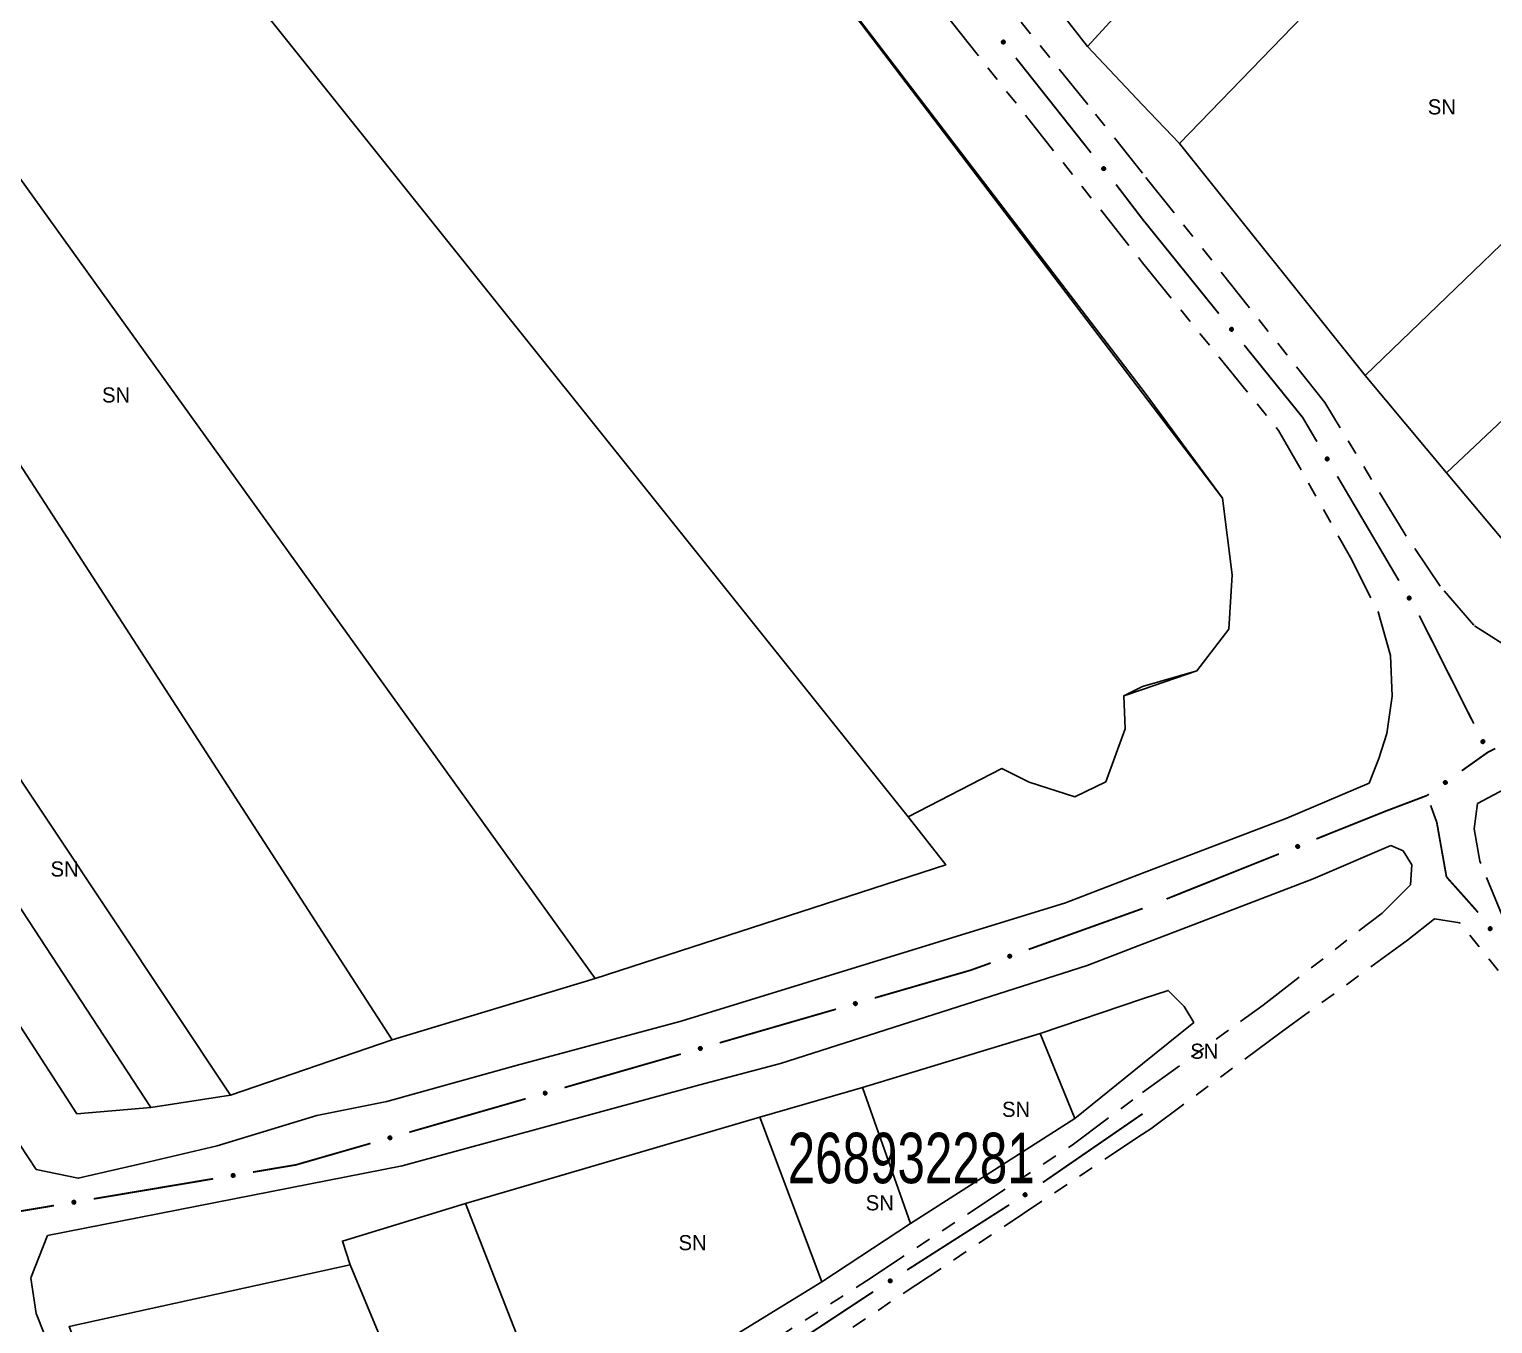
# Model space of a CAD drawing. Extents: x 207981 to 210201, y 4876477 to 4878908.
# Drawn here: x 209164.6 to 209309.6, y 4877420 to 4877548.3 of the extents above; entities that cross this region are included whole.
import ezdxf
from ezdxf.enums import TextEntityAlignment as Align

# ---------------------------------------------------------------- set-up
doc = ezdxf.new("R2010")
doc.units = 0
doc.header["$LTSCALE"] = 1.5
doc.header["$MEASUREMENT"] = 0
doc.linetypes.add('TRACO_11', pattern=[8, 3, -1, 3, -1])
doc.linetypes.add('TRACO_25', pattern=[8, 3, -1, 1, -1, 1, -1])
for name, color, linetype in [('CD_MALHA_LOTES', 7, 'CONTINUOUS'), ('CD_TXT_QUADRA', 255, 'CONTINUOUS'), ('RU-QUADRA', 210, 'CONTINUOUS'), ('SV-EIXO-ROD-ESTR', 7, 'CONTINUOUS'), ('SV-EIXO-RUA-N-PAV', 6, 'CONTINUOUS'), ('SV-EST-MUNIC-PAV', 20, 'CONTINUOUS'), ('SV-RUA-NAO-PAV', 7, 'CONTINUOUS'), ('SV-RUA-PAVIM', 7, 'CONTINUOUS'), ('Th_NmrPort', 1, 'CONTINUOUS')]:
    doc.layers.add(name, color=color, linetype=linetype)
doc.styles.add('ARIAL', font='ARIAL.SHX')

msp = doc.modelspace()

# ---------------------------------------------------------------- linework, layer by layer
at = {"layer": 'CD_MALHA_LOTES', "linetype": 'Continuous', "flags": 128}
for points in [[(209278.541387, 4877536.953419), (209324.389399, 4877584.310141)], [(209220.34, 4877583.87), (209274.892447, 4877512.205316)], [(209269.431578, 4877546.551207), (209255.722985, 4877564.130461)], [(209345.343701, 4877560.63178), (209296.939264, 4877513.945596)], [(209251.672232, 4877470.227329), (209183.47, 4877555.53)], [(209269.431578, 4877546.551207), (209274.893583, 4877552.567329)], [(209153.14, 4877548.07), (209220.65, 4877454.2)], [(209274.893252, 4877540.796972), (209269.431578, 4877546.551207)], [(209200.53, 4877448.11), (209137.91, 4877544.87)], [(209278.541387, 4877536.953419), (209274.893252, 4877540.796972)], [(209296.939264, 4877513.945596), (209278.541387, 4877536.953419)], [(209304.985716, 4877504.306617), (209319.653727, 4877518.136456)], [(209304.985716, 4877504.306617), (209296.939264, 4877513.945596)], [(209274.892447, 4877512.205316), (209282.810625, 4877501.80333), (209283.760978, 4877494.200503), (209283.444194, 4877488.815167), (209280.276349, 4877484.696969), (209274.89162, 4877482.853802)], [(209316.301039, 4877490.853955), (209304.985716, 4877504.306617)], [(209274.89162, 4877482.853802), (209273.020549, 4877482.213344), (209273.16284, 4877478.950718), (209271.236239, 4877473.694544), (209268.188379, 4877472.187551), (209263.641716, 4877473.647182), (209260.944114, 4877475.015582), (209251.672232, 4877470.227329)], [(209160.76, 4877478.28), (209184.53, 4877442.62)], [(209176.61, 4877441.4), (209154.67, 4877474.93)], [(209169.3, 4877440.79), (209149.18, 4877471.88)], [(209251.672232, 4877470.227329), (209255.39, 4877465.48)], [(209255.39, 4877465.48), (209220.65, 4877454.2)], [(209220.65, 4877454.2), (209200.53, 4877448.11)], [(209264.73, 4877448.76), (209274.890756, 4877452.168336)], [(209274.890756, 4877452.168336), (209277.425289, 4877453.018523), (209279.009212, 4877451.434601), (209279.959565, 4877449.850678), (209274.890575, 4877445.752086)], [(209200.53, 4877448.11), (209184.53, 4877442.62)], [(209247.13, 4877443.41), (209264.73, 4877448.76)], [(209268.16, 4877440.31), (209264.73, 4877448.76)], [(209274.890575, 4877445.752086), (209268.16, 4877440.31)], [(209236.97, 4877440.47), (209247.13, 4877443.41)], [(209251.89, 4877429.93), (209247.13, 4877443.41)], [(209184.53, 4877442.62), (209176.61, 4877441.4)], [(209176.61, 4877441.4), (209169.3, 4877440.79)], [(209207.81, 4877431.91), (209236.97, 4877440.47)], [(209243.12, 4877424.15), (209236.97, 4877440.47)], [(209268.16, 4877440.31), (209251.89, 4877429.93)], [(209196.36, 4877425.81), (209195.61, 4877428.17), (209207.81, 4877431.91)], [(209217.07, 4877408.16), (209207.81, 4877431.91)], [(209251.89, 4877429.93), (209243.12, 4877424.15)], [(209168.54, 4877419.71), (209196.36, 4877425.81)], [(209207.01, 4877400.24), (209196.36, 4877425.81)], [(209243.12, 4877424.15), (209217.07, 4877408.16)]]:
    msp.add_lwpolyline(points, dxfattribs=at)
at = {"layer": 'RU-QUADRA', "linetype": 'Continuous', "flags": 128}
for points in [[(209274.195698, 4877617.400721), (209282.983699, 4877626.302561), (209306.201066, 4877651.447723), (209324.598942, 4877632.840303), (209341.194749, 4877615.071055), (209347.606766, 4877608.407587), (209369.734508, 4877584.645409), (209374.218729, 4877577.562855), (209388.719106, 4877541.940543), (209355.778943, 4877518.765085), (209345.804696, 4877511.766348), (209337.59061, 4877505.857235), (209331.220502, 4877501.373015), (209316.301039, 4877490.853955), (209304.985716, 4877504.306617), (209296.939264, 4877513.945596), (209278.541387, 4877536.953419), (209274.893252, 4877540.796972), (209269.431578, 4877546.551207), (209255.722985, 4877564.130461), (209240.401617, 4877583.161213), (209251.691046, 4877594.934475), (209266.528582, 4877608.965623)], [(209274.890575, 4877445.752086), (209268.16, 4877440.31), (209251.89, 4877429.93), (209243.12, 4877424.15), (209217.07, 4877408.16), (209217.6, 4877406.98), (209207.01, 4877400.24), (209182.93, 4877382.64), (209168.54, 4877419.71), (209196.36, 4877425.81), (209195.61, 4877428.17), (209207.81, 4877431.91), (209236.97, 4877440.47), (209247.13, 4877443.41), (209264.73, 4877448.76), (209274.890756, 4877452.168336), (209277.425289, 4877453.018523), (209279.009212, 4877451.434601), (209279.959565, 4877449.850678)]]:
    msp.add_lwpolyline(points, close=True, dxfattribs=at)
msp.add_lwpolyline([(209149.18, 4877471.88), (209169.297598, 4877440.792277), (209176.609139, 4877441.40405), (209184.532577, 4877442.62304), (209200.531826, 4877448.108497), (209220.645169, 4877454.20345), (209255.386396, 4877465.479111), (209251.672232, 4877470.227329), (209260.944114, 4877475.015582), (209263.641716, 4877473.647182), (209268.188379, 4877472.187551), (209271.236239, 4877473.694544), (209273.16284, 4877478.950718), (209273.020549, 4877482.213344), (209274.891628, 4877483.12772), (209280.276349, 4877484.696969), (209283.444194, 4877488.815167), (209283.760978, 4877494.200503), (209282.810625, 4877501.80333), (209275.14504, 4877512.211434), (209220.34, 4877583.87)], dxfattribs=at)
at = {"layer": 'SV-EIXO-ROD-ESTR', "const_width": 0.18}
for points in [[(209309.119097, 4877476.639922), (209306.508527, 4877474.783522)], [(209309.834269, 4877476.990947), (209309.119097, 4877476.639922)], [(209303.067891, 4877472.336854), (209299.535205, 4877470.997296)], [(209303.248703, 4877472.465431), (209303.067891, 4877472.336854)], [(209299.535205, 4877470.997296), (209298.929864, 4877470.767757)], [(209298.929864, 4877470.767757), (209292.104846, 4877468.032822)], [(209288.391865, 4877466.544949), (209277.25292, 4877462.081328)], [(209274.895821, 4877461.136787), (209263.60084, 4877457.084208)], [(209257.845269, 4877455.019141), (209248.34987, 4877452.270675)], [(209257.953349, 4877455.057919), (209257.845269, 4877455.019141)], [(209259.835846, 4877455.733349), (209257.953349, 4877455.057919)], [(209244.507591, 4877451.158519), (209232.980754, 4877447.822049)], [(209228.293638, 4877446.465353), (209217.607158, 4877443.388942)], [(209229.138475, 4877446.709893), (209228.293638, 4877446.465353)], [(209213.763268, 4877442.282368), (209202.231597, 4877438.962644)], [(209198.387707, 4877437.856069), (209191.660899, 4877435.919564)], [(209190.992486, 4877435.727143), (209186.747688, 4877435.013064)], [(209191.660899, 4877435.919564), (209190.992486, 4877435.727143)], [(209182.803113, 4877434.349491), (209170.969389, 4877432.358771)], [(209167.024814, 4877431.695197), (209161.107952, 4877430.699837)]]:
    msp.add_lwpolyline(points, dxfattribs=at)
at = {"layer": 'SV-EIXO-ROD-ESTR'}
for points in [[(209305.059503, 4877473.618032), (209305.052045, 4877473.569695), (209305.035751, 4877473.529678), (209305.012554, 4877473.500212), (209304.985267, 4877473.479519), (209304.954966, 4877473.461494), (209304.920407, 4877473.450061), (209304.87924, 4877473.445867), (209304.830699, 4877473.453008), (209304.790802, 4877473.472394), (209304.760698, 4877473.49359), (209304.737482, 4877473.520801), (209304.720464, 4877473.550531), (209304.709775, 4877473.586821), (209304.705933, 4877473.628582), (209304.714295, 4877473.677218), (209304.730538, 4877473.71634), (209304.753723, 4877473.744251), (209304.781227, 4877473.767418), (209304.812382, 4877473.785449), (209304.846371, 4877473.796477), (209304.888425, 4877473.80027), (209304.936319, 4877473.791381), (209304.975524, 4877473.775626), (209305.003753, 4877473.752839), (209305.025951, 4877473.725247), (209305.044399, 4877473.695075), (209305.057339, 4877473.660814), (209305.059503, 4877473.618032)], [(209290.422673, 4877467.240148), (209290.404074, 4877467.194914), (209290.378839, 4877467.159841), (209290.349373, 4877467.136646), (209290.317989, 4877467.122939), (209290.284303, 4877467.112532), (209290.248026, 4877467.109533), (209290.207024, 4877467.115123), (209290.161518, 4877467.133462), (209290.127288, 4877467.161673), (209290.103002, 4877467.189346), (209290.086825, 4877467.221247), (209290.077263, 4877467.254141), (209290.075394, 4877467.291927), (209290.081464, 4877467.333422), (209290.101012, 4877467.378735), (209290.125987, 4877467.41295), (209290.155078, 4877467.434637), (209290.187253, 4877467.450697), (209290.221771, 4877467.46091), (209290.257398, 4877467.463649), (209290.299167, 4877467.457461), (209290.343635, 4877467.437575), (209290.378045, 4877467.413055), (209290.400134, 4877467.384277), (209290.415233, 4877467.352244), (209290.426081, 4877467.318584), (209290.430615, 4877467.282243), (209290.422673, 4877467.240148)], [(209261.890758, 4877456.353688), (209261.870514, 4877456.309166), (209261.844012, 4877456.275041), (209261.813715, 4877456.252941), (209261.781851, 4877456.240393), (209261.747806, 4877456.231227), (209261.711443, 4877456.229558), (209261.670674, 4877456.236646), (209261.62587, 4877456.25664), (209261.592696, 4877456.286087), (209261.569441, 4877456.31463), (209261.554443, 4877456.347103), (209261.546093, 4877456.380325), (209261.545609, 4877456.418154), (209261.553195, 4877456.459399), (209261.57439, 4877456.503965), (209261.600602, 4877456.537242), (209261.630467, 4877456.557849), (209261.663209, 4877456.57272), (209261.698078, 4877456.581661), (209261.733782, 4877456.583093), (209261.775296, 4877456.57538), (209261.819005, 4877456.553878), (209261.852494, 4877456.528114), (209261.873514, 4877456.498546), (209261.887429, 4877456.465982), (209261.897038, 4877456.431947), (209261.900237, 4877456.395464), (209261.890758, 4877456.353688)], [(209246.597353, 4877451.648806), (209246.574358, 4877451.60564), (209246.545768, 4877451.573244), (209246.514145, 4877451.553087), (209246.481557, 4877451.542561), (209246.447005, 4877451.535547), (209246.410609, 4877451.536162), (209246.370364, 4877451.545792), (209246.326901, 4877451.568556), (209246.295639, 4877451.600024), (209246.274219, 4877451.629969), (209246.261286, 4877451.663319), (209246.255035, 4877451.696999), (209246.256924, 4877451.734784), (209246.267082, 4877451.775472), (209246.291029, 4877451.818622), (209246.319275, 4877451.85019), (209246.350374, 4877451.868884), (209246.383983, 4877451.881673), (209246.419344, 4877451.88841), (209246.455068, 4877451.887601), (209246.496017, 4877451.8773), (209246.538292, 4877451.8531), (209246.570099, 4877451.825287), (209246.589225, 4877451.794459), (209246.601071, 4877451.761087), (209246.608526, 4877451.726517), (209246.609432, 4877451.689905), (209246.597353, 4877451.648806)], [(209231.228237, 4877447.20018), (209231.205242, 4877447.157014), (209231.176652, 4877447.124618), (209231.145029, 4877447.104461), (209231.112441, 4877447.093935), (209231.077889, 4877447.086921), (209231.041493, 4877447.087536), (209231.001248, 4877447.097166), (209230.957785, 4877447.119929), (209230.926523, 4877447.151398), (209230.905103, 4877447.181343), (209230.89217, 4877447.214692), (209230.885919, 4877447.248372), (209230.887808, 4877447.286157), (209230.897966, 4877447.326846), (209230.921913, 4877447.369996), (209230.950159, 4877447.401564), (209230.981258, 4877447.420258), (209231.014867, 4877447.433047), (209231.050228, 4877447.439784), (209231.085952, 4877447.438975), (209231.126901, 4877447.428674), (209231.169176, 4877447.404474), (209231.200983, 4877447.376661), (209231.220109, 4877447.345833), (209231.231955, 4877447.312461), (209231.23941, 4877447.277891), (209231.240316, 4877447.241279), (209231.228237, 4877447.20018)], [(209215.853739, 4877442.769619), (209215.830682, 4877442.726487), (209215.802045, 4877442.694132), (209215.770393, 4877442.674021), (209215.73779, 4877442.663542), (209215.703227, 4877442.656579), (209215.666832, 4877442.657246), (209215.626602, 4877442.666935), (209215.583172, 4877442.689761), (209215.551955, 4877442.721275), (209215.530578, 4877442.751252), (209215.517695, 4877442.78462), (209215.511493, 4877442.818309), (209215.513436, 4877442.856091), (209215.523653, 4877442.896765), (209215.547663, 4877442.939879), (209215.575955, 4877442.971407), (209215.607081, 4877442.990055), (209215.640709, 4877443.002795), (209215.676079, 4877443.009481), (209215.711802, 4877443.00862), (209215.752735, 4877442.99826), (209215.794976, 4877442.973999), (209215.826743, 4877442.946139), (209215.845823, 4877442.915284), (209215.857621, 4877442.881894), (209215.865026, 4877442.847313), (209215.865878, 4877442.8107), (209215.853739, 4877442.769619)], [(209200.478178, 4877438.343321), (209200.45512, 4877438.300189), (209200.426484, 4877438.267834), (209200.394832, 4877438.247723), (209200.362228, 4877438.237244), (209200.327666, 4877438.230281), (209200.291271, 4877438.230948), (209200.25104, 4877438.240637), (209200.207611, 4877438.263463), (209200.176394, 4877438.294977), (209200.155017, 4877438.324953), (209200.142133, 4877438.358321), (209200.135931, 4877438.392011), (209200.137875, 4877438.429793), (209200.148092, 4877438.470466), (209200.172101, 4877438.513581), (209200.200394, 4877438.545109), (209200.231519, 4877438.563757), (209200.265147, 4877438.576497), (209200.300518, 4877438.583183), (209200.33624, 4877438.582322), (209200.377174, 4877438.571962), (209200.419414, 4877438.5477), (209200.451181, 4877438.519841), (209200.470262, 4877438.488986), (209200.482059, 4877438.455596), (209200.489465, 4877438.421015), (209200.490317, 4877438.384402), (209200.478178, 4877438.343321)], [(209184.935352, 4877434.596558), (209184.907552, 4877434.556319), (209184.875431, 4877434.52742), (209184.841703, 4877434.511027), (209184.808122, 4877434.504313), (209184.772993, 4877434.501314), (209184.736908, 4877434.506104), (209184.698036, 4877434.520292), (209184.657474, 4877434.547896), (209184.630033, 4877434.582746), (209184.612193, 4877434.614953), (209184.603176, 4877434.649567), (209184.600834, 4877434.683742), (209184.607049, 4877434.72106), (209184.621812, 4877434.760313), (209184.650555, 4877434.800427), (209184.68224, 4877434.828543), (209184.71528, 4877434.843542), (209184.750135, 4877434.852387), (209184.786036, 4877434.855019), (209184.821431, 4877434.850113), (209184.860925, 4877434.835178), (209184.900142, 4877434.806283), (209184.928545, 4877434.775001), (209184.944004, 4877434.742181), (209184.951939, 4877434.707669), (209184.955376, 4877434.672472), (209184.952071, 4877434.635998), (209184.935352, 4877434.596558)], [(209169.157053, 4877431.942264), (209169.129253, 4877431.902025), (209169.097132, 4877431.873126), (209169.063404, 4877431.856734), (209169.029823, 4877431.85002), (209168.994694, 4877431.84702), (209168.958609, 4877431.85181), (209168.919737, 4877431.865998), (209168.879175, 4877431.893602), (209168.851734, 4877431.928453), (209168.833893, 4877431.960659), (209168.824876, 4877431.995273), (209168.822534, 4877432.029448), (209168.82875, 4877432.066766), (209168.843513, 4877432.106019), (209168.872256, 4877432.146133), (209168.903941, 4877432.174249), (209168.936981, 4877432.189248), (209168.971836, 4877432.198093), (209169.007737, 4877432.200725), (209169.043131, 4877432.195819), (209169.082626, 4877432.180884), (209169.121843, 4877432.151989), (209169.150246, 4877432.120708), (209169.165705, 4877432.087887), (209169.17364, 4877432.053376), (209169.177077, 4877432.018178), (209169.173772, 4877431.981704), (209169.157053, 4877431.942264)]]:
    msp.add_lwpolyline(points, close=True, dxfattribs=at)
for points in [[(209304.888425, 4877473.80027), (209304.705933, 4877473.628582)], [(209304.936319, 4877473.791381), (209304.709775, 4877473.586821)], [(209304.910129, 4877473.792354), (209304.710038, 4877473.609883)], [(209304.846371, 4877473.796477), (209304.714295, 4877473.677218)], [(209304.864289, 4877473.793243), (209304.716167, 4877473.657774)], [(209304.953572, 4877473.783062), (209304.718366, 4877473.572272)], [(209304.975524, 4877473.775626), (209304.720464, 4877473.550531)], [(209304.826208, 4877473.78793), (209304.727361, 4877473.700896)], [(209304.812382, 4877473.785449), (209304.730538, 4877473.71634)], [(209304.986364, 4877473.762848), (209304.731142, 4877473.537824)], [(209305.003753, 4877473.752839), (209304.737482, 4877473.520801)], [(209305.012485, 4877473.737889), (209304.749009, 4877473.510344)], [(209305.025951, 4877473.725247), (209304.760698, 4877473.49359)], [(209305.032723, 4877473.707073), (209304.780837, 4877473.484422)], [(209305.044399, 4877473.695075), (209304.790802, 4877473.472394)], [(209305.046933, 4877473.675319), (209304.814741, 4877473.464998)], [(209305.057339, 4877473.660814), (209304.830699, 4877473.453008)], [(209305.056694, 4877473.640401), (209304.856751, 4877473.453013)], [(209305.059503, 4877473.618032), (209304.87924, 4877473.445867)], [(209305.054371, 4877473.591868), (209304.905606, 4877473.452593)], [(209305.052045, 4877473.569695), (209304.920407, 4877473.450061)], [(209305.042855, 4877473.546843), (209304.944329, 4877473.461711)], [(209305.035751, 4877473.529678), (209304.954966, 4877473.461494)], [(209290.343635, 4877467.437575), (209290.075394, 4877467.291927)], [(209290.378045, 4877467.413055), (209290.077263, 4877467.254141)], [(209290.358453, 4877467.425437), (209290.080328, 4877467.275767)], [(209290.318406, 4877467.44467), (209290.081065, 4877467.314282)], [(209290.299167, 4877467.457461), (209290.081464, 4877467.333422)], [(209290.385582, 4877467.398089), (209290.084659, 4877467.239282)], [(209290.400134, 4877467.384277), (209290.086825, 4877467.221247)], [(209290.405111, 4877467.367695), (209290.095573, 4877467.208376)], [(209290.274056, 4877467.456298), (209290.098267, 4877467.359395)], [(209290.257398, 4877467.463649), (209290.101012, 4877467.378735)], [(209290.415233, 4877467.352244), (209290.103002, 4877467.189346)], [(209290.235792, 4877467.460075), (209290.119273, 4877467.398683)], [(209290.417549, 4877467.332989), (209290.120426, 4877467.175705)], [(209290.221771, 4877467.46091), (209290.125987, 4877467.41295)], [(209290.426081, 4877467.318584), (209290.127288, 4877467.161673)], [(209290.423905, 4877467.298785), (209290.148821, 4877467.148863)], [(209290.430615, 4877467.282243), (209290.161518, 4877467.133462)], [(209290.425194, 4877467.262552), (209290.186843, 4877467.127349)], [(209290.422673, 4877467.240148), (209290.207024, 4877467.115123)], [(209290.41154, 4877467.215921), (209290.234233, 4877467.11547)], [(209290.404074, 4877467.194914), (209290.248026, 4877467.109533)], [(209290.389775, 4877467.174859), (209290.274015, 4877467.115241)], [(209290.378839, 4877467.159841), (209290.284303, 4877467.112532)], [(209261.819005, 4877456.553878), (209261.545609, 4877456.418154)], [(209261.852494, 4877456.528114), (209261.546093, 4877456.380325)], [(209261.833368, 4877456.541206), (209261.549948, 4877456.401824)], [(209261.794053, 4877456.561892), (209261.552095, 4877456.440286)], [(209261.859478, 4877456.512881), (209261.552939, 4877456.365205)], [(209261.775296, 4877456.57538), (209261.553195, 4877456.459399)], [(209261.873514, 4877456.498546), (209261.554443, 4877456.347103)], [(209261.877881, 4877456.481792), (209261.562714, 4877456.33392)], [(209261.887429, 4877456.465982), (209261.569441, 4877456.31463)], [(209261.750159, 4877456.575137), (209261.570938, 4877456.484739)], [(209261.733782, 4877456.583093), (209261.57439, 4877456.503965)], [(209261.889039, 4877456.446654), (209261.586353, 4877456.30036)], [(209261.897038, 4877456.431947), (209261.592696, 4877456.286087)], [(209261.71206, 4877456.580313), (209261.59337, 4877456.523231)], [(209261.698078, 4877456.581661), (209261.600602, 4877456.537242)], [(209261.894137, 4877456.412241), (209261.613747, 4877456.272497)], [(209261.900237, 4877456.395464), (209261.62587, 4877456.25664)], [(209261.894099, 4877456.375985), (209261.650954, 4877456.249604)], [(209261.890758, 4877456.353688), (209261.670674, 4877456.236646)], [(209261.878746, 4877456.329885), (209261.697878, 4877456.235996)], [(209261.870514, 4877456.309166), (209261.711443, 4877456.229558)], [(209261.855491, 4877456.289648), (209261.737624, 4877456.234311)], [(209261.844012, 4877456.275041), (209261.747806, 4877456.231227)], [(209246.570099, 4877451.825287), (209246.255035, 4877451.696999)], [(209246.538292, 4877451.8531), (209246.256924, 4877451.734784)], [(209246.551832, 4877451.839552), (209246.260231, 4877451.718214)], [(209246.576114, 4877451.809647), (209246.26092, 4877451.681479)], [(209246.589225, 4877451.794459), (209246.261286, 4877451.663319)], [(209246.513891, 4877451.862663), (209246.264785, 4877451.756466)], [(209246.496017, 4877451.8773), (209246.267082, 4877451.775472)], [(209246.592532, 4877451.777465), (209246.268715, 4877451.649643)], [(209246.601071, 4877451.761087), (209246.274219, 4877451.629969)], [(209246.470914, 4877451.878634), (209246.286378, 4877451.79965)], [(209246.601465, 4877451.741696), (209246.290203, 4877451.614667)], [(209246.455068, 4877451.887601), (209246.291029, 4877451.818622)], [(209246.608526, 4877451.726517), (209246.295639, 4877451.600024)], [(209246.433214, 4877451.886188), (209246.311179, 4877451.83666)], [(209246.604396, 4877451.707032), (209246.315796, 4877451.585141)], [(209246.419344, 4877451.88841), (209246.319275, 4877451.85019)], [(209246.609432, 4877451.689905), (209246.326901, 4877451.568556)], [(209246.602085, 4877451.670849), (209246.351495, 4877451.559961)], [(209246.597353, 4877451.648806), (209246.370364, 4877451.545792)], [(209246.583872, 4877451.625802), (209246.397473, 4877451.543438)], [(209246.574358, 4877451.60564), (209246.410609, 4877451.536162)], [(209246.55814, 4877451.587102), (209246.437036, 4877451.539264)], [(209246.545768, 4877451.573244), (209246.447005, 4877451.535547)], [(209231.200983, 4877447.376661), (209230.885919, 4877447.248372)], [(209231.169176, 4877447.404474), (209230.887808, 4877447.286157)], [(209231.182716, 4877447.390926), (209230.891115, 4877447.269588)], [(209231.206999, 4877447.361021), (209230.891804, 4877447.232853)], [(209231.220109, 4877447.345833), (209230.89217, 4877447.214692)], [(209231.144775, 4877447.414037), (209230.895669, 4877447.30784)], [(209231.126901, 4877447.428674), (209230.897966, 4877447.326846)], [(209231.223416, 4877447.328839), (209230.899599, 4877447.201017)], [(209231.231955, 4877447.312461), (209230.905103, 4877447.181343)], [(209231.101798, 4877447.430008), (209230.917262, 4877447.351024)], [(209231.232349, 4877447.29307), (209230.921087, 4877447.166041)], [(209231.085952, 4877447.438975), (209230.921913, 4877447.369996)], [(209231.23941, 4877447.277891), (209230.926523, 4877447.151398)], [(209231.064098, 4877447.437562), (209230.942063, 4877447.388034)], [(209231.23528, 4877447.258405), (209230.94668, 4877447.136515)], [(209231.050228, 4877447.439784), (209230.950159, 4877447.401564)], [(209231.240316, 4877447.241279), (209230.957785, 4877447.119929)], [(209231.232969, 4877447.222223), (209230.982379, 4877447.111335)], [(209231.228237, 4877447.20018), (209231.001248, 4877447.097166)], [(209231.214756, 4877447.177176), (209231.028357, 4877447.094812)], [(209231.205242, 4877447.157014), (209231.041493, 4877447.087536)], [(209231.189024, 4877447.138476), (209231.06792, 4877447.090638)], [(209231.176652, 4877447.124618), (209231.077889, 4877447.086921)], [(209215.826743, 4877442.946139), (209215.511493, 4877442.818309)], [(209215.794976, 4877442.973999), (209215.513436, 4877442.856091)], [(209215.808496, 4877442.960431), (209215.516719, 4877442.839516)], [(209215.832735, 4877442.930491), (209215.517355, 4877442.802781)], [(209215.845823, 4877442.915284), (209215.517695, 4877442.78462)], [(209215.770589, 4877442.983597), (209215.521329, 4877442.877762)], [(209215.752735, 4877442.99826), (209215.523653, 4877442.896765)], [(209215.849106, 4877442.898285), (209215.525103, 4877442.770933)], [(209215.857621, 4877442.881894), (209215.530578, 4877442.751252)], [(209215.727635, 4877442.99963), (209215.542984, 4877442.920914)], [(209215.857987, 4877442.862503), (209215.546541, 4877442.735926)], [(209215.711802, 4877443.00862), (209215.547663, 4877442.939879)], [(209215.865026, 4877442.847313), (209215.551955, 4877442.721275)], [(209215.689946, 4877443.007239), (209215.567839, 4877442.957888)], [(209215.860868, 4877442.827834), (209215.572091, 4877442.706363)], [(209215.676079, 4877443.009481), (209215.575955, 4877442.971407)], [(209215.865878, 4877442.8107), (209215.583172, 4877442.689761)], [(209215.858503, 4877442.791655), (209215.607753, 4877442.681131)], [(209215.853739, 4877442.769619), (209215.626602, 4877442.666935)], [(209215.840225, 4877442.746635), (209215.653707, 4877442.664541)], [(209215.830682, 4877442.726487), (209215.666832, 4877442.657246)], [(209215.814437, 4877442.707972), (209215.693264, 4877442.66031)], [(209215.802045, 4877442.694132), (209215.703227, 4877442.656579)], [(209200.451181, 4877438.519841), (209200.135931, 4877438.392011)], [(209200.419414, 4877438.5477), (209200.137875, 4877438.429793)], [(209200.432935, 4877438.534133), (209200.141158, 4877438.413218)], [(209200.457174, 4877438.504192), (209200.141794, 4877438.376483)], [(209200.470262, 4877438.488986), (209200.142133, 4877438.358321)], [(209200.395028, 4877438.557299), (209200.145767, 4877438.451464)], [(209200.377174, 4877438.571962), (209200.148092, 4877438.470466)], [(209200.473545, 4877438.471987), (209200.149542, 4877438.344635)], [(209200.482059, 4877438.455596), (209200.155017, 4877438.324953)], [(209200.352074, 4877438.573332), (209200.167423, 4877438.494616)], [(209200.482426, 4877438.436205), (209200.170979, 4877438.309628)], [(209200.33624, 4877438.582322), (209200.172101, 4877438.513581)], [(209200.489465, 4877438.421015), (209200.176394, 4877438.294977)], [(209200.314384, 4877438.580941), (209200.192278, 4877438.53159)], [(209200.485306, 4877438.401536), (209200.196529, 4877438.280065)], [(209200.300518, 4877438.583183), (209200.200394, 4877438.545109)], [(209200.490317, 4877438.384402), (209200.207611, 4877438.263463)], [(209200.482942, 4877438.365357), (209200.232192, 4877438.254833)], [(209200.478178, 4877438.343321), (209200.25104, 4877438.240637)], [(209200.464664, 4877438.320337), (209200.278146, 4877438.238243)], [(209200.45512, 4877438.300189), (209200.291271, 4877438.230948)], [(209200.438876, 4877438.281674), (209200.317702, 4877438.234011)], [(209200.426484, 4877438.267834), (209200.327666, 4877438.230281)], [(209184.928545, 4877434.775001), (209184.600834, 4877434.683742)], [(209184.944004, 4877434.742181), (209184.603176, 4877434.649567)], [(209184.932725, 4877434.758774), (209184.604898, 4877434.667649)], [(209184.900142, 4877434.806283), (209184.607049, 4877434.72106)], [(209184.912037, 4877434.79127), (209184.608431, 4877434.70422)], [(209184.945338, 4877434.72492), (209184.608985, 4877434.635128)], [(209184.951939, 4877434.707669), (209184.612193, 4877434.614953)], [(209184.877001, 4877434.818585), (209184.617348, 4877434.741696)], [(209184.860925, 4877434.835178), (209184.621812, 4877434.760313)], [(209184.950104, 4877434.688362), (209184.626314, 4877434.597916)], [(209184.955376, 4877434.672472), (209184.630033, 4877434.582746)], [(209184.836142, 4877434.839385), (209184.643757, 4877434.782115)], [(209184.949035, 4877434.65359), (209184.648347, 4877434.565647)], [(209184.821431, 4877434.850113), (209184.650555, 4877434.800427)], [(209184.799559, 4877434.851219), (209184.672644, 4877434.816032)], [(209184.786036, 4877434.855019), (209184.68224, 4877434.828543)], [(209184.952071, 4877434.635998), (209184.657474, 4877434.547896)], [(209184.942584, 4877434.617912), (209184.680918, 4877434.536534)], [(209184.935352, 4877434.596558), (209184.698036, 4877434.520292)], [(209184.919319, 4877434.575255), (209184.724695, 4877434.51484)], [(209184.907552, 4877434.556319), (209184.736908, 4877434.506104)], [(209184.889313, 4877434.539766), (209184.763517, 4877434.50615)], [(209184.875431, 4877434.52742), (209184.772993, 4877434.501314)], [(209169.150246, 4877432.120708), (209168.822534, 4877432.029448)], [(209169.165705, 4877432.087887), (209168.824876, 4877431.995273)], [(209169.154425, 4877432.10448), (209168.826598, 4877432.013356)], [(209169.121843, 4877432.151989), (209168.82875, 4877432.066766)], [(209169.133738, 4877432.136976), (209168.830132, 4877432.049926)], [(209169.167039, 4877432.070626), (209168.830685, 4877431.980835)], [(209169.17364, 4877432.053376), (209168.833893, 4877431.960659)], [(209169.098702, 4877432.164291), (209168.839048, 4877432.087402)], [(209169.082626, 4877432.180884), (209168.843513, 4877432.106019)], [(209169.171805, 4877432.034068), (209168.848015, 4877431.943623)], [(209169.177077, 4877432.018178), (209168.851734, 4877431.928453)], [(209169.057843, 4877432.185091), (209168.865458, 4877432.127821)], [(209169.170736, 4877431.999296), (209168.870048, 4877431.911353)], [(209169.043131, 4877432.195819), (209168.872256, 4877432.146133)], [(209169.173772, 4877431.981704), (209168.879175, 4877431.893602)], [(209169.02126, 4877432.196925), (209168.894344, 4877432.161738)], [(209169.164285, 4877431.963618), (209168.902619, 4877431.88224)], [(209169.007737, 4877432.200725), (209168.903941, 4877432.174249)], [(209169.157053, 4877431.942264), (209168.919737, 4877431.865998)], [(209169.14102, 4877431.920961), (209168.946396, 4877431.860547)], [(209169.129253, 4877431.902025), (209168.958609, 4877431.85181)], [(209169.111014, 4877431.885472), (209168.985217, 4877431.851857)], [(209169.097132, 4877431.873126), (209168.994694, 4877431.84702)]]:
    msp.add_lwpolyline(points, dxfattribs=at)
at = {"layer": 'SV-EIXO-RUA-N-PAV'}
for points in [[(209261.086072, 4877547.182915), (209261.13473, 4877547.177974), (209261.175539, 4877547.163778), (209261.206168, 4877547.142141), (209261.228248, 4877547.115964), (209261.247821, 4877547.086638), (209261.261031, 4877547.052719), (209261.267354, 4877547.011824), (209261.262741, 4877546.962979), (209261.24545, 4877546.92213), (209261.225844, 4877546.890967), (209261.199873, 4877546.866371), (209261.171067, 4877546.847834), (209261.13538, 4877546.835277), (209261.093874, 4877546.829274), (209261.04487, 4877546.835102), (209261.004958, 4877546.849294), (209260.975882, 4877546.871), (209260.95132, 4877546.897266), (209260.931697, 4877546.927444), (209260.918921, 4877546.960815), (209260.912952, 4877547.002615), (209260.919345, 4877547.050906), (209260.933046, 4877547.090875), (209260.954338, 4877547.120249), (209260.980741, 4877547.143847), (209261.009915, 4877547.163836), (209261.043459, 4877547.178535), (209261.086072, 4877547.182915)], [(209271.02226, 4877534.642095), (209271.070918, 4877534.637154), (209271.111727, 4877534.622958), (209271.142356, 4877534.601321), (209271.164436, 4877534.575144), (209271.184009, 4877534.545818), (209271.197219, 4877534.511899), (209271.203543, 4877534.471004), (209271.198929, 4877534.422159), (209271.181638, 4877534.38131), (209271.162032, 4877534.350147), (209271.136061, 4877534.325551), (209271.107255, 4877534.307014), (209271.071568, 4877534.294457), (209271.030062, 4877534.288454), (209270.981058, 4877534.294282), (209270.941146, 4877534.308474), (209270.91207, 4877534.33018), (209270.887508, 4877534.356446), (209270.867885, 4877534.386624), (209270.855109, 4877534.419995), (209270.84914, 4877534.461795), (209270.855533, 4877534.510086), (209270.869234, 4877534.550055), (209270.890526, 4877534.579429), (209270.916929, 4877534.603027), (209270.946103, 4877534.623016), (209270.979647, 4877534.637715), (209271.02226, 4877534.642095)], [(209283.690938, 4877518.712585), (209283.73964, 4877518.708092), (209283.780577, 4877518.694272), (209283.811404, 4877518.672917), (209283.833724, 4877518.646944), (209283.853566, 4877518.6178), (209283.867087, 4877518.584003), (209283.873786, 4877518.543169), (209283.869622, 4877518.494283), (209283.852708, 4877518.453276), (209283.833389, 4877518.421934), (209283.807646, 4877518.397101), (209283.779011, 4877518.3783), (209283.74344, 4877518.365415), (209283.701992, 4877518.359031), (209283.652937, 4877518.364408), (209283.612895, 4877518.378232), (209283.583621, 4877518.39967), (209283.558819, 4877518.425709), (209283.538919, 4877518.455705), (209283.525837, 4877518.488957), (209283.519483, 4877518.530701), (209283.525432, 4877518.579048), (209283.538765, 4877518.619142), (209283.559786, 4877518.64871), (209283.585971, 4877518.67255), (209283.61496, 4877518.692807), (209283.648367, 4877518.707814), (209283.690938, 4877518.712585)], [(209293.194521, 4877505.864698), (209293.242044, 4877505.853139), (209293.280524, 4877505.833486), (209293.3079, 4877505.807858), (209293.326186, 4877505.778902), (209293.341558, 4877505.747173), (209293.349997, 4877505.711763), (209293.350659, 4877505.670388), (209293.339398, 4877505.622635), (209293.316675, 4877505.584539), (209293.292985, 4877505.556356), (209293.26389, 4877505.535549), (209293.232816, 4877505.521133), (209293.195745, 4877505.513583), (209293.153808, 4877505.513322), (209293.106065, 4877505.525807), (209293.068472, 4877505.545333), (209293.042644, 4877505.570818), (209293.021912, 4877505.6002), (209293.006607, 4877505.632782), (209292.998523, 4877505.667588), (209292.998336, 4877505.709812), (209293.011284, 4877505.756772), (209293.03033, 4877505.794488), (209293.055445, 4877505.820667), (209293.084832, 4877505.840427), (209293.116469, 4877505.856231), (209293.15171, 4877505.866197), (209293.194521, 4877505.864698)], [(209301.319206, 4877492.08103), (209301.366728, 4877492.069471), (209301.405208, 4877492.049818), (209301.432584, 4877492.02419), (209301.45087, 4877491.995234), (209301.466242, 4877491.963505), (209301.474682, 4877491.928095), (209301.475343, 4877491.88672), (209301.464082, 4877491.838967), (209301.441359, 4877491.800871), (209301.417669, 4877491.772688), (209301.388574, 4877491.751881), (209301.3575, 4877491.737465), (209301.320429, 4877491.729915), (209301.278492, 4877491.729654), (209301.230749, 4877491.742139), (209301.193157, 4877491.761665), (209301.167328, 4877491.787149), (209301.146596, 4877491.816532), (209301.131291, 4877491.849113), (209301.123207, 4877491.88392), (209301.12302, 4877491.926144), (209301.135968, 4877491.973103), (209301.155014, 4877492.010819), (209301.180129, 4877492.036999), (209301.209516, 4877492.056759), (209301.241153, 4877492.072563), (209301.276394, 4877492.082529), (209301.319206, 4877492.08103)], [(209308.633917, 4877477.846864), (209308.680578, 4877477.83221), (209308.717686, 4877477.810075), (209308.743321, 4877477.782705), (209308.759667, 4877477.752612), (209308.772923, 4877477.719942), (209308.779021, 4877477.684055), (209308.776966, 4877477.642725), (209308.762595, 4877477.595814), (209308.737421, 4877477.559292), (209308.711933, 4877477.532724), (209308.681535, 4877477.513872), (209308.649582, 4877477.501526), (209308.612095, 4877477.496425), (209308.570232, 4877477.498916), (209308.523411, 4877477.514508), (209308.487181, 4877477.536459), (209308.463081, 4877477.563583), (209308.444321, 4877477.594263), (209308.431188, 4877477.627779), (209308.425405, 4877477.66304), (209308.42799, 4877477.705186), (209308.443991, 4877477.751194), (209308.465472, 4877477.787579), (209308.492251, 4877477.812054), (209308.522871, 4877477.829843), (209308.555477, 4877477.843537), (209308.591296, 4877477.851168), (209308.633917, 4877477.846864)], [(209309.319053, 4877458.95789), (209309.270543, 4877458.96412), (209309.230125, 4877458.979394), (209309.200081, 4877459.001836), (209309.178703, 4877459.02859), (209309.159915, 4877459.058424), (209309.147609, 4877459.092682), (209309.142373, 4877459.13373), (209309.148281, 4877459.182436), (209309.166649, 4877459.222812), (209309.187075, 4877459.253444), (209309.213689, 4877459.277342), (209309.242977, 4877459.295108), (209309.278985, 4877459.306714), (209309.320635, 4877459.311614), (209309.369467, 4877459.304488), (209309.408989, 4877459.289242), (209309.437479, 4877459.266772), (209309.461335, 4877459.239864), (209309.480151, 4877459.209176), (209309.492037, 4877459.175478), (209309.496895, 4877459.133534), (209309.489223, 4877459.08543), (209309.474467, 4877459.045838), (209309.452403, 4877459.01704), (209309.425383, 4877458.99415), (209309.395689, 4877458.974942), (209309.361767, 4877458.961138), (209309.319053, 4877458.95789)], [(209263.420899, 4877432.7538), (209263.411045, 4877432.705894), (209263.39278, 4877432.666737), (209263.368146, 4877432.638463), (209263.339862, 4877432.619153), (209263.308702, 4877432.602658), (209263.273617, 4877432.592959), (209263.232292, 4877432.590819), (209263.184167, 4877432.600367), (209263.145283, 4877432.621714), (209263.116271, 4877432.644382), (209263.094439, 4877432.672715), (209263.078922, 4877432.703254), (209263.070051, 4877432.740032), (209263.068292, 4877432.781932), (209263.079064, 4877432.830091), (209263.097234, 4877432.868357), (209263.121779, 4877432.89508), (209263.150402, 4877432.916848), (209263.182416, 4877432.933308), (209263.216911, 4877432.94263), (209263.259102, 4877432.944326), (209263.306494, 4877432.933064), (209263.344866, 4877432.915378), (209263.371927, 4877432.891214), (209263.392724, 4877432.862552), (209263.409648, 4877432.8315), (209263.420867, 4877432.796637), (209263.420899, 4877432.7538)], [(209250.053981, 4877424.216944), (209250.044127, 4877424.169039), (209250.025862, 4877424.129882), (209250.001228, 4877424.101607), (209249.972944, 4877424.082298), (209249.941784, 4877424.065803), (209249.906699, 4877424.056103), (209249.865374, 4877424.053963), (209249.817249, 4877424.063511), (209249.778365, 4877424.084859), (209249.749353, 4877424.107526), (209249.727521, 4877424.135859), (209249.712004, 4877424.166399), (209249.703133, 4877424.203176), (209249.701374, 4877424.245077), (209249.712146, 4877424.293236), (209249.730316, 4877424.331502), (209249.754861, 4877424.358224), (209249.783484, 4877424.379993), (209249.815498, 4877424.396452), (209249.849993, 4877424.405775), (209249.892184, 4877424.40747), (209249.939576, 4877424.396209), (209249.977948, 4877424.378522), (209250.005009, 4877424.354359), (209250.025806, 4877424.325696), (209250.04273, 4877424.294644), (209250.053949, 4877424.259782), (209250.053981, 4877424.216944)]]:
    msp.add_lwpolyline(points, close=True, dxfattribs=at)
for points in [[(209260.912952, 4877547.002615), (209261.093874, 4877546.829274)], [(209260.918921, 4877546.960815), (209261.04487, 4877546.835102)], [(209260.919345, 4877547.050906), (209261.13538, 4877546.835277)], [(209260.919732, 4877547.024701), (209261.112335, 4877546.834344)], [(209260.921221, 4877546.978876), (209261.064191, 4877546.83798)], [(209260.926758, 4877547.068567), (209261.149464, 4877546.844611)], [(209260.928502, 4877546.941123), (209261.020546, 4877546.846923)], [(209260.931697, 4877546.927444), (209261.004958, 4877546.849294)], [(209260.933046, 4877547.090875), (209261.171067, 4877546.847834)], [(209260.945244, 4877547.102364), (209261.183203, 4877546.859157)], [(209260.954338, 4877547.120249), (209261.199873, 4877546.866371)], [(209260.968815, 4877547.129744), (209261.209719, 4877546.878424)], [(209260.980741, 4877547.143847), (209261.225844, 4877546.890967)], [(209260.998539, 4877547.151554), (209261.233956, 4877546.911555)], [(209261.009915, 4877547.163836), (209261.24545, 4877546.92213)], [(209261.029514, 4877547.167391), (209261.251594, 4877546.946421)], [(209261.043459, 4877547.178535), (209261.262741, 4877546.962979)], [(209261.063878, 4877547.17895), (209261.261384, 4877546.988996)], [(209261.086072, 4877547.182915), (209261.267354, 4877547.011824)], [(209261.112467, 4877547.179147), (209261.25927, 4877547.037807)], [(209261.13473, 4877547.177974), (209261.261031, 4877547.052719)], [(209261.158028, 4877547.169982), (209261.248155, 4877547.076005)], [(209261.175539, 4877547.163778), (209261.247821, 4877547.086638)], [(209270.84914, 4877534.461795), (209271.030062, 4877534.288454)], [(209270.855109, 4877534.419995), (209270.981058, 4877534.294282)], [(209270.855533, 4877534.510086), (209271.071568, 4877534.294457)], [(209270.85592, 4877534.483881), (209271.048523, 4877534.293524)], [(209270.857409, 4877534.438056), (209271.000379, 4877534.29716)], [(209270.862946, 4877534.527747), (209271.085652, 4877534.303791)], [(209270.86469, 4877534.400303), (209270.956734, 4877534.306103)], [(209270.867885, 4877534.386624), (209270.941146, 4877534.308474)], [(209270.869234, 4877534.550055), (209271.107255, 4877534.307014)], [(209270.881432, 4877534.561544), (209271.119391, 4877534.318337)], [(209270.890526, 4877534.579429), (209271.136061, 4877534.325551)], [(209270.905003, 4877534.588924), (209271.145907, 4877534.337604)], [(209270.916929, 4877534.603027), (209271.162032, 4877534.350147)], [(209270.934727, 4877534.610734), (209271.170144, 4877534.370735)], [(209270.946103, 4877534.623016), (209271.181638, 4877534.38131)], [(209270.965702, 4877534.626571), (209271.187782, 4877534.405601)], [(209270.979647, 4877534.637715), (209271.198929, 4877534.422159)], [(209271.000066, 4877534.63813), (209271.197573, 4877534.448176)], [(209271.02226, 4877534.642095), (209271.203543, 4877534.471004)], [(209271.048655, 4877534.638327), (209271.195458, 4877534.496987)], [(209271.070918, 4877534.637154), (209271.197219, 4877534.511899)], [(209271.094216, 4877534.629162), (209271.184343, 4877534.535185)], [(209271.111727, 4877534.622958), (209271.184009, 4877534.545818)], [(209283.519483, 4877518.530701), (209283.701992, 4877518.359031)], [(209283.525432, 4877518.579048), (209283.74344, 4877518.365415)], [(209283.525837, 4877518.488957), (209283.652937, 4877518.364408)], [(209283.52606, 4877518.552848), (209283.720406, 4877518.36427)], [(209283.527971, 4877518.507039), (209283.67223, 4877518.367464)], [(209283.532682, 4877518.596777), (209283.757438, 4877518.374878)], [(209283.535598, 4877518.469354), (209283.628505, 4877518.376005)], [(209283.538765, 4877518.619142), (209283.779011, 4877518.3783)], [(209283.538919, 4877518.455705), (209283.612895, 4877518.378232)], [(209283.550857, 4877518.630743), (209283.791042, 4877518.389734)], [(209283.559786, 4877518.64871), (209283.807646, 4877518.397101)], [(209283.574175, 4877518.658338), (209283.81738, 4877518.409244)], [(209283.585971, 4877518.67255), (209283.833389, 4877518.421934)], [(209283.603697, 4877518.68042), (209283.841311, 4877518.442596)], [(209283.61496, 4877518.692807), (209283.852708, 4877518.453276)], [(209283.634525, 4877518.696541), (209283.858628, 4877518.477623)], [(209283.648367, 4877518.707814), (209283.869622, 4877518.494283)], [(209283.668782, 4877518.708416), (209283.868026, 4877518.520286)], [(209283.690938, 4877518.712585), (209283.873786, 4877518.543169)], [(209283.717367, 4877518.70906), (209283.865463, 4877518.569075)], [(209283.73964, 4877518.708092), (209283.867087, 4877518.584003)], [(209283.76301, 4877518.700314), (209283.853998, 4877518.60717)], [(209283.780577, 4877518.694272), (209283.853566, 4877518.6178)], [(209292.998336, 4877505.709812), (209293.153808, 4877505.513322)], [(209293.008077, 4877505.730761), (209293.17279, 4877505.515815)], [(209293.011284, 4877505.756772), (209293.195745, 4877505.513583)], [(209293.021046, 4877505.773251), (209293.210975, 4877505.5209)], [(209293.03033, 4877505.794488), (209293.232816, 4877505.521133)], [(209293.043987, 4877505.804197), (209293.246388, 4877505.530687)], [(209293.055445, 4877505.820667), (209293.26389, 4877505.535549)], [(209293.071086, 4877505.82809), (209293.275293, 4877505.54614)], [(209293.084832, 4877505.840427), (209293.292985, 4877505.556356)], [(209293.103518, 4877505.845623), (209293.30384, 4877505.575638)], [(209293.116469, 4877505.856231), (209293.316675, 4877505.584539)], [(209293.13637, 4877505.857067), (209293.326089, 4877505.60776)], [(209293.15171, 4877505.866197), (209293.339398, 4877505.622635)], [(209293.171994, 4877505.86381), (209293.341618, 4877505.648592)], [(209293.194521, 4877505.864698), (209293.350659, 4877505.670388)], [(209293.220151, 4877505.85735), (209293.34621, 4877505.697233)], [(209293.242044, 4877505.853139), (209293.349997, 4877505.711763)], [(209293.264028, 4877505.842031), (209293.340432, 4877505.736593)], [(209293.280524, 4877505.833486), (209293.341558, 4877505.747173)], [(209292.998523, 4877505.667588), (209293.106065, 4877505.525807)], [(209293.003275, 4877505.685164), (209293.125597, 4877505.526012)], [(209293.005316, 4877505.646769), (209293.083589, 4877505.540849)], [(209293.006607, 4877505.632782), (209293.068472, 4877505.545333)], [(209301.12302, 4877491.926144), (209301.278492, 4877491.729654)], [(209301.123207, 4877491.88392), (209301.230749, 4877491.742139)], [(209301.12796, 4877491.901496), (209301.250281, 4877491.742344)], [(209301.13, 4877491.863101), (209301.208273, 4877491.757181)], [(209301.131291, 4877491.849113), (209301.193157, 4877491.761665)], [(209301.132762, 4877491.947093), (209301.297474, 4877491.732147)], [(209301.135968, 4877491.973103), (209301.320429, 4877491.729915)], [(209301.14573, 4877491.989583), (209301.335659, 4877491.737232)], [(209301.155014, 4877492.010819), (209301.3575, 4877491.737465)], [(209301.168671, 4877492.020529), (209301.371073, 4877491.747018)], [(209301.180129, 4877492.036999), (209301.388574, 4877491.751881)], [(209301.19577, 4877492.044422), (209301.399978, 4877491.762472)], [(209301.209516, 4877492.056759), (209301.417669, 4877491.772688)], [(209301.228202, 4877492.061954), (209301.428524, 4877491.79197)], [(209301.241153, 4877492.072563), (209301.441359, 4877491.800871)], [(209301.261054, 4877492.073399), (209301.450773, 4877491.824092)], [(209301.276394, 4877492.082529), (209301.464082, 4877491.838967)], [(209301.296678, 4877492.080142), (209301.466302, 4877491.864924)], [(209301.319206, 4877492.08103), (209301.475343, 4877491.88672)], [(209301.344836, 4877492.073682), (209301.470894, 4877491.913565)], [(209301.366728, 4877492.069471), (209301.474682, 4877491.928095)], [(209301.388712, 4877492.058362), (209301.465117, 4877491.952925)], [(209301.405208, 4877492.049818), (209301.466242, 4877491.963505)], [(209308.425405, 4877477.66304), (209308.523411, 4877477.514508)], [(209308.42799, 4877477.705186), (209308.570232, 4877477.498916)], [(209308.430818, 4877477.64182), (209308.501971, 4877477.530992)], [(209308.431188, 4877477.627779), (209308.487181, 4877477.536459)], [(209308.431301, 4877477.680267), (209308.542915, 4877477.51343)], [(209308.439085, 4877477.72545), (209308.589336, 4877477.500158)], [(209308.443991, 4877477.751194), (209308.612095, 4877477.496425)], [(209308.454814, 4877477.766998), (209308.627773, 4877477.502726)], [(209308.465472, 4877477.787579), (209308.649582, 4877477.501526)], [(209308.479737, 4877477.796371), (209308.663752, 4877477.510168)], [(209308.492251, 4877477.812054), (209308.681535, 4877477.513872)], [(209308.508345, 4877477.818434), (209308.693609, 4877477.523691)], [(209308.522871, 4877477.829843), (209308.711933, 4877477.532724)], [(209308.541857, 4877477.833801), (209308.72403, 4877477.551253)], [(209308.555477, 4877477.843537), (209308.737421, 4877477.559292)], [(209308.57539, 4877477.843065), (209308.748339, 4877477.581845)], [(209308.591296, 4877477.851168), (209308.762595, 4877477.595814)], [(209308.611379, 4877477.847456), (209308.766515, 4877477.62157)], [(209308.633917, 4877477.846864), (209308.776966, 4877477.642725)], [(209308.659009, 4877477.837849), (209308.774288, 4877477.669804)], [(209308.680578, 4877477.83221), (209308.779021, 4877477.684055)], [(209308.701786, 4877477.819683), (209308.771106, 4877477.709459)], [(209308.717686, 4877477.810075), (209308.772923, 4877477.719942)], [(209309.474467, 4877459.045838), (209309.242977, 4877459.295108)], [(209309.481344, 4877459.067971), (209309.264658, 4877459.297757)], [(209309.489223, 4877459.08543), (209309.278985, 4877459.306714)], [(209309.489532, 4877459.111636), (209309.302046, 4877459.307035)], [(209309.496895, 4877459.133534), (209309.320635, 4877459.311614)], [(209309.489259, 4877459.157484), (209309.350077, 4877459.302123)], [(209309.492037, 4877459.175478), (209309.369467, 4877459.304488)], [(209309.482982, 4877459.195417), (209309.393469, 4877459.292026)], [(209309.480151, 4877459.209176), (209309.408989, 4877459.289242)], [(209309.319053, 4877458.95789), (209309.142373, 4877459.13373)], [(209309.270543, 4877458.96412), (209309.147609, 4877459.092682)], [(209309.361767, 4877458.961138), (209309.148281, 4877459.182436)], [(209309.341344, 4877458.961265), (209309.148947, 4877459.156392)], [(209309.292767, 4877458.962357), (209309.149766, 4877459.107542)], [(209309.376003, 4877458.971909), (209309.159863, 4877459.198692)], [(209309.247465, 4877458.972727), (209309.159863, 4877459.069063)], [(209309.230125, 4877458.979394), (209309.159915, 4877459.058424)], [(209309.395689, 4877458.974942), (209309.166649, 4877459.222812)], [(209309.407387, 4877458.986918), (209309.17842, 4877459.233078)], [(209309.425383, 4877458.99415), (209309.187075, 4877459.253444)], [(209309.43768, 4877459.007932), (209309.203528, 4877459.265554)], [(209309.452403, 4877459.01704), (209309.213689, 4877459.277342)], [(209309.461968, 4877459.034677), (209309.230545, 4877459.284111)], [(209263.259102, 4877432.944326), (209263.068292, 4877432.781932)], [(209263.306494, 4877432.933064), (209263.070051, 4877432.740032)], [(209263.280385, 4877432.935339), (209263.071462, 4877432.763052)], [(209263.323312, 4877432.923897), (209263.077908, 4877432.725073)], [(209263.344866, 4877432.915378), (209263.078922, 4877432.703254)], [(209263.216911, 4877432.94263), (209263.079064, 4877432.830091)], [(209263.234646, 4877432.938509), (209263.079966, 4877432.810578)], [(209263.355058, 4877432.902076), (209263.088954, 4877432.690031)], [(209263.196348, 4877432.935097), (209263.093293, 4877432.85309)], [(209263.371927, 4877432.891214), (209263.094439, 4877432.672715)], [(209263.182416, 4877432.933308), (209263.097234, 4877432.868357)], [(209263.379904, 4877432.875848), (209263.105431, 4877432.661697)], [(209263.392724, 4877432.862552), (209263.116271, 4877432.644382)], [(209263.398584, 4877432.844064), (209263.13593, 4877432.634223)], [(209263.409648, 4877432.8315), (209263.145283, 4877432.621714)], [(209263.411195, 4877432.811641), (209263.168825, 4877432.613136)], [(209263.420867, 4877432.796637), (209263.184167, 4877432.600367)], [(209263.419206, 4877432.776281), (209263.210187, 4877432.599075)], [(209263.420899, 4877432.7538), (209263.232292, 4877432.590819)], [(209263.414471, 4877432.727923), (209263.25896, 4877432.596224)], [(209263.411045, 4877432.705894), (209263.273617, 4877432.592959)], [(209263.400729, 4877432.683528), (209263.298089, 4877432.603405)], [(209263.39278, 4877432.666737), (209263.308702, 4877432.602658)], [(209249.892184, 4877424.40747), (209249.701374, 4877424.245077)], [(209249.939576, 4877424.396209), (209249.703133, 4877424.203176)], [(209249.913467, 4877424.398484), (209249.704544, 4877424.226196)], [(209249.956394, 4877424.387042), (209249.71099, 4877424.188217)], [(209249.977948, 4877424.378522), (209249.712004, 4877424.166399)], [(209249.849993, 4877424.405775), (209249.712146, 4877424.293236)], [(209249.867728, 4877424.401653), (209249.713048, 4877424.273723)], [(209249.98814, 4877424.365221), (209249.722036, 4877424.153176)], [(209249.82943, 4877424.398242), (209249.726375, 4877424.316234)], [(209250.005009, 4877424.354359), (209249.727521, 4877424.135859)], [(209249.815498, 4877424.396452), (209249.730316, 4877424.331502)], [(209250.012986, 4877424.338993), (209249.738512, 4877424.124842)], [(209250.025806, 4877424.325696), (209249.749353, 4877424.107526)], [(209250.031666, 4877424.307208), (209249.769012, 4877424.097367)], [(209250.04273, 4877424.294644), (209249.778365, 4877424.084859)], [(209250.044277, 4877424.274786), (209249.801907, 4877424.076281)], [(209250.053949, 4877424.259782), (209249.817249, 4877424.063511)], [(209250.052288, 4877424.239426), (209249.843269, 4877424.06222)], [(209250.053981, 4877424.216944), (209249.865374, 4877424.053963)], [(209250.047553, 4877424.191068), (209249.892042, 4877424.059369)], [(209250.044127, 4877424.169039), (209249.906699, 4877424.056103)], [(209250.033811, 4877424.146672), (209249.931171, 4877424.066549)], [(209250.025862, 4877424.129882), (209249.941784, 4877424.065803)]]:
    msp.add_lwpolyline(points, dxfattribs=at)
at = {"layer": 'SV-EIXO-RUA-N-PAV', "const_width": 0.18}
for points in [[(209262.331041, 4877545.434335), (209269.783182, 4877536.02872)], [(209272.258555, 4877532.886769), (209274.685246, 4877529.706963)], [(209274.685246, 4877529.706963), (209274.900848, 4877529.424449)], [(209274.900848, 4877529.424449), (209282.439162, 4877520.087757)], [(209284.951934, 4877516.975527), (209290.605669, 4877509.973007)], [(209290.605669, 4877509.973007), (209290.751844, 4877509.79196)], [(209290.751844, 4877509.79196), (209292.157064, 4877507.407981)], [(209294.188235, 4877503.962064), (209300.281748, 4877493.624313)], [(209302.298018, 4877490.17026), (209307.699974, 4877479.454903)], [(209304.031979, 4877469.68561), (209303.423125, 4877471.359961)], [(209304.070204, 4877469.470597), (209304.031979, 4877469.68561)], [(209304.996068, 4877464.262612), (209304.070204, 4877469.470597)], [(209305.469176, 4877463.732731), (209304.996068, 4877464.262612)], [(209308.008845, 4877460.888302), (209305.469176, 4877463.732731)], [(209308.120909, 4877460.738883), (209308.008845, 4877460.888302)], [(209274.885032, 4877440.79011), (209265.002593, 4877433.982952)], [(209261.672635, 4877431.767877), (209251.559209, 4877425.308882)], [(209248.191355, 4877423.150818), (209238.174083, 4877416.543681)]]:
    msp.add_lwpolyline(points, dxfattribs=at)
at = {"layer": 'SV-EST-MUNIC-PAV', "linetype": 'Continuous'}
for points in [[(209308.081614, 4877471.556597, 14.373151), (209318.972378, 4877477.310877, 14.373151), (209348.369599, 4877494.984216, 13.524793), (209351.969078, 4877497.601587, 13.524793)], [(209274.891107, 4877464.626155, 14.423055), (209289.169739, 4877470.101934, 14.423055), (209297.33496, 4877473.550492, 14.373151)], [(209274.890909, 4877457.595369, 14.423055), (209277.233915, 4877458.493899, 14.423055), (209291.786763, 4877464.074838, 14.423055), (209299.489353, 4877467.369253, 14.373151)], [(209274.891107, 4877464.626155, 14.423055), (209267.234492, 4877461.689885, 14.323248), (209229.172105, 4877449.960567, 14.07373), (209212.82311, 4877445.572175, 14.07373), (209200.014919, 4877442.015898, 13.998875), (209193.063396, 4877440.632247, 13.998875), (209183.18354, 4877437.625334, 13.998875), (209175.881037, 4877435.907098, 13.998875), (209169.437652, 4877434.403641, 13.998875), (209165.249452, 4877435.262759, 13.674502)], [(209166.386286, 4877428.732048, 13.674502), (209201.529042, 4877435.624592, 13.998875), (209231.002097, 4877443.655327, 14.07373), (209239.018853, 4877445.77367, 14.07373), (209269.378802, 4877455.481506, 14.323248), (209274.890909, 4877457.595369, 14.423055)]]:
    msp.add_polyline3d(points, dxfattribs=at)
at = {"layer": 'SV-RUA-NAO-PAV', "linetype": 'TRACO_25'}
for points in [[(208921.375043, 4877907.488089, 4.011136), (208985.847464, 4877850.144829, 5.185545), (209023.856104, 4877814.767998, 5.610332), (209041.33236, 4877799.087997, 5.785244), (209057.001385, 4877784.211225, 5.83966), (209108.353467, 4877738.10866, 5.789757), (209135.2841, 4877713.515107, 5.939467), (209144.577248, 4877702.73784, 6.064226), (209155.730616, 4877688.918036, 6.737922), (209165.82614, 4877672.070304, 7.611233), (209172.470142, 4877657.897039, 8.060364), (209180.117971, 4877645.156256, 8.73406), (209206.039233, 4877611.903746, 10.380875), (209240.903252, 4877567.969414, 11.877978), (209274.89281, 4877525.126324, 13.200419)], [(209274.89306, 4877533.996303, 12.401964), (209269.463191, 4877540.828908, 12.401964), (209238.946562, 4877578.411627, 11.453799), (209239.000504, 4877581.925808, 11.453799), (209240.520347, 4877587.77512, 11.453799), (209245.281111, 4877593.713392, 11.453799), (209258.802659, 4877604.840828, 11.528654), (209274.895509, 4877620.960369, 11.154378)], [(209319.365565, 4877485.206791, 13.724406), (209315.189195, 4877485.336046, 13.724406), (209311.583167, 4877486.743276, 13.724406), (209307.713284, 4877489.205929, 13.849165), (209304.371111, 4877493.075813, 13.849165), (209300.68985, 4877498.520216, 13.899068), (209292.941955, 4877511.28471, 13.699454), (209274.89306, 4877533.996303, 12.401964)], [(209274.89281, 4877525.126324, 13.200419), (209288.363866, 4877508.511371, 13.200419), (209295.48797, 4877495.93425, 13.699454), (209298.214479, 4877490.525208, 13.699454), (209299.445805, 4877486.215565, 13.699454), (209299.621709, 4877482.169778, 13.699454), (209299.093998, 4877478.475798, 14.07373), (209298.302431, 4877476.013145, 13.824213), (209297.33496, 4877473.550492, 13.948972)], [(209394.389878, 4877367.08472, 14.398103), (209379.084193, 4877381.003299, 14.622668), (209355.778995, 4877402.881142, 14.198489), (209340.123558, 4877420.999233, 14.198489), (209316.200642, 4877452.486012, 14.148585), (209310.668352, 4877460.041682, 13.92402), (209308.298635, 4877465.819121, 14.198489), (209307.730987, 4877469.032079, 14.198489), (209308.081614, 4877471.556597, 14.198489)], [(209274.890495, 4877442.902543, 14.148585), (209286.833586, 4877451.570828, 14.148585), (209298.614671, 4877460.687144, 14.148585), (209301.419691, 4877463.492164, 14.148585), (209301.559942, 4877465.455678, 14.398103), (209300.718436, 4877466.858188, 14.423055), (209299.489353, 4877467.369253, 14.248392)], [(209392.103129, 4877364.622067, 14.398103), (209376.447691, 4877379.046178, 14.373151), (209353.793337, 4877400.333892, 14.323248), (209337.839599, 4877418.905048, 14.198489), (209313.88764, 4877450.312433, 13.92402), (209306.328477, 4877459.705387, 13.998875), (209303.803959, 4877460.12614, 13.998875), (209301.143522, 4877457.983046, 13.998875), (209288.618005, 4877448.886045, 14.198489), (209275.699697, 4877439.310848, 14.198489), (209274.890379, 4877438.771788, 14.22344)], [(209166.386286, 4877428.732048, 13.524793), (209164.739092, 4877424.51529, 13.524793), (209165.258659, 4877421.008033, 13.424985), (209178.099605, 4877388.694041, 13.64955), (209179.208023, 4877382.103979, 13.724406), (209180.018519, 4877375.410645, 13.799261), (209183.67067, 4877376.476398, 13.973924), (209192.493017, 4877380.769232, 14.248392), (209206.66158, 4877392.004153, 14.098682), (209236.385904, 4877417.107198, 14.373151), (209247.515777, 4877424.218778, 14.323248), (209267.914806, 4877437.696834, 14.398103), (209274.890495, 4877442.902543, 14.148585)], [(209274.890379, 4877438.771788, 14.22344), (209235.349498, 4877412.434899, 14.22344), (209215.775029, 4877396.923468, 14.22344), (209193.908875, 4877379.291205, 14.248392), (209187.420039, 4877375.823937, 14.048779), (209181.519252, 4877373.161165, 13.774309), (209181.399448, 4877372.785938, 13.774309), (209186.817426, 4877366.571842, 14.07373), (209192.219315, 4877357.766012, 14.298296), (209196.061333, 4877348.094118, 14.398103), (209198.794087, 4877333.599533, 14.697523), (209200.175708, 4877327.187488, 14.697523), (209201.221622, 4877323.387271, 14.64762), (209205.030833, 4877316.231764, 14.672572), (209212.794015, 4877309.946304, 14.897138), (209221.635217, 4877304.557019, 14.996944), (209225.150499, 4877299.685836, 14.897138), (209226.219633, 4877297.944774, 14.897138), (209230.541015, 4877288.444845, 14.285277), (209239.47709, 4877275.437397, 14.186138), (209253.722336, 4877255.574344, 14.582695), (209274.884535, 4877231.228854, 14.012645)]]:
    msp.add_polyline3d(points, dxfattribs=at)
at = {"layer": 'SV-RUA-PAVIM', "linetype": 'TRACO_11'}
msp.add_polyline3d([(209165.249452, 4877435.262759, 13.674502), (209124.881592, 4877497.19131, 12.426916)], dxfattribs=at)

# ---------------------------------------------------------------- texts
at = {"layer": 'CD_TXT_QUADRA', "style": 'ARIAL', "width": 0.7}
msp.add_text('268932281', height=5, dxfattribs=at).set_placement((209239.726603, 4877433.910435))
at = {"layer": 'Th_NmrPort', "color": 1}
for p in [(209303.144585, 4877540.580857), (209171.787213, 4877512.03391), (209166.687213, 4877465.05391), (209279.612386, 4877446.990257), (209260.958133, 4877441.235618), (209247.453777, 4877431.967582), (209228.909225, 4877428.018065)]:
    msp.add_text('SN', height=1.5, dxfattribs=at).set_placement(p, align=Align.MIDDLE_LEFT)

doc.saveas('drawing.dxf')
